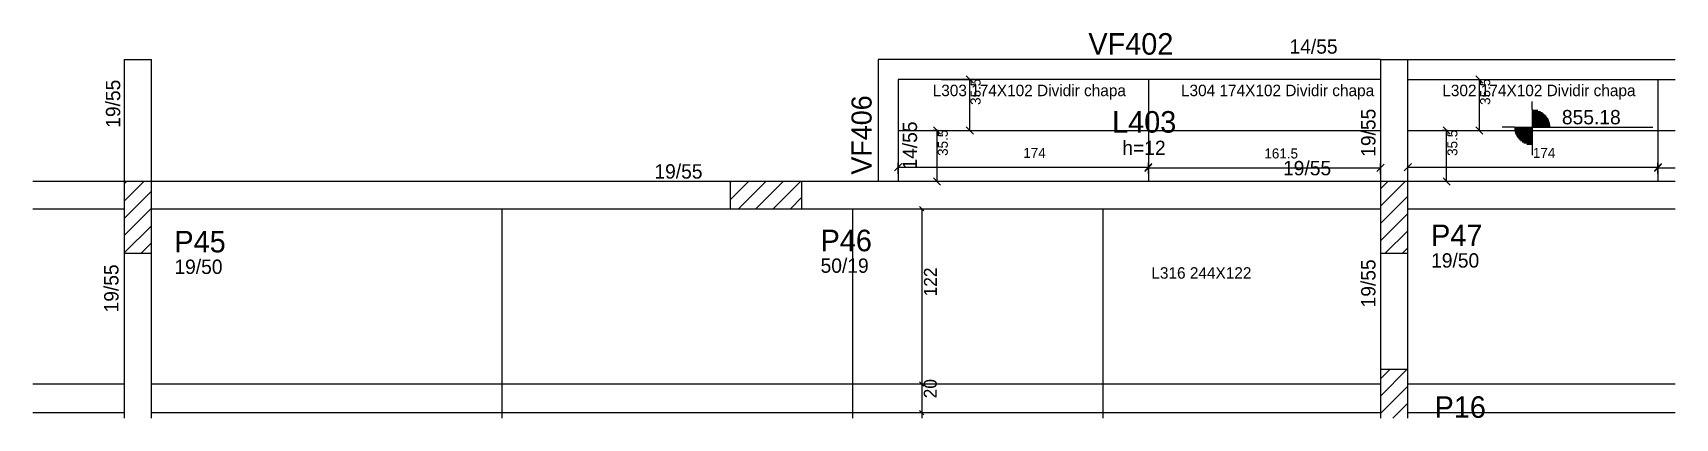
# Model space of a CAD drawing. Header units: metres. Extents: x 4096 to 5238, y 2368 to 2637.
import ezdxf

# ---------------------------------------------------------------- set-up
doc = ezdxf.new("R2010")
doc.units = ezdxf.units.M
for name, color, linetype in [('3', 7, 'Continuous'), ('4', 7, 'Continuous'), ('7', 7, 'Continuous'), ('AUX00', 7, 'Continuous'), ('Painéis', 7, 'Continuous')]:
    doc.layers.add(name, color=color, linetype=linetype)

msp = doc.modelspace()

# ---------------------------------------------------------------- linework, layer by layer
at = {"layer": '3', "color": 3, "lineweight": 25}
for p, q in [((5033.5, 2618.1), (4684, 2618.1)), ((4684, 2618.1), (4684, 2533.1)), ((5052.5, 2618.1), (5238.5, 2618.1)), ((4698, 2604.1), (4698, 2533.1)), ((5033.5, 2604.1), (4698, 2604.1)), ((5052.5, 2604.1), (5238.5, 2604.1)), ((5139.1, 2583.3), (5139.1, 2588.8)), ((5139.1, 2583.3), (5139.1, 2558.3)), ((5139.1, 2582.7), (5142.9, 2582.7)), ((5126.6, 2570.8), (5118.2, 2570.8)), ((5126.6, 2570.8), (5151.6, 2570.8)), ((5139.1, 2581.9), (5144.8, 2581.9)), ((5139.1, 2581.1), (5146.2, 2581.1)), ((5139.1, 2580.3), (5147.2, 2580.3)), ((5139.1, 2579.5), (5148, 2579.5)), ((5139.1, 2578.7), (5148.7, 2578.7)), ((5139.1, 2577.9), (5149.3, 2577.9)), ((5139.1, 2577.2), (5149.9, 2577.2)), ((5139.1, 2576.4), (5150.3, 2576.4)), ((5139.1, 2575.6), (5150.6, 2575.6)), ((5139.1, 2574.8), (5150.9, 2574.8)), ((5139.1, 2574), (5151.2, 2574)), ((5139.1, 2573.2), (5151.4, 2573.2)), ((5139.1, 2572.4), (5151.5, 2572.4)), ((5139.1, 2571.6), (5151.6, 2571.6)), ((5151.6, 2570.8), (5223, 2570.8)), ((5139.1, 2570), (5126.6, 2570)), ((5139.1, 2569.2), (5126.7, 2569.2)), ((5139.1, 2568.4), (5126.8, 2568.4)), ((5139.1, 2567.6), (5127, 2567.6)), ((5139.1, 2566.8), (5127.2, 2566.8)), ((5139.1, 2566.1), (5127.5, 2566.1)), ((5139.1, 2565.3), (5127.9, 2565.3)), ((5139.1, 2564.5), (5128.3, 2564.5)), ((5139.1, 2563.7), (5128.8, 2563.7)), ((5139.1, 2562.9), (5129.4, 2562.9)), ((5139.1, 2562.1), (5130.1, 2562.1)), ((5139.1, 2561.3), (5131, 2561.3)), ((5139.1, 2560.5), (5132, 2560.5)), ((5139.1, 2559.7), (5133.3, 2559.7)), ((5139.1, 2558.9), (5135.2, 2558.9)), ((5139.1, 2558.3), (5139.1, 2551.4)), ((4159.5, 2519.4), (4173.2, 2533.1)), ((4159.5, 2531.4), (4161.2, 2533.1)), ((4159.5, 2507.4), (4178.5, 2526.4)), ((4581, 2520.2), (4593.9, 2533.1)), ((4581, 2532.2), (4581.9, 2533.1)), ((4586.9, 2514.1), (4605.9, 2533.1)), ((4599, 2514.1), (4618, 2533.1)), ((4611, 2514.1), (4630, 2533.1)), ((5033.5, 2515.9), (5050.7, 2533.1)), ((5033.5, 2527.9), (5038.7, 2533.1)), ((4159.5, 2495.4), (4178.5, 2514.4)), ((4623, 2514.1), (4631, 2522.1)), ((5033.5, 2503.9), (5052.5, 2522.9)), ((4159.5, 2483.3), (4178.5, 2502.3)), ((5033.5, 2491.8), (5052.5, 2510.8)), ((5036.8, 2483.1), (5052.5, 2498.8)), ((4171.3, 2483.1), (4178.5, 2490.3)), ((5048.8, 2483.1), (5052.5, 2486.8)), ((5033.5, 2383.6), (5051.9, 2402.1)), ((5033.5, 2395.7), (5039.9, 2402.1)), ((5033.5, 2371.6), (5052.5, 2390.6)), ((5042.1, 2368.3), (5052.5, 2378.6))]:
    msp.add_line(p, q, dxfattribs=at)
for points in [[(4159.5, 2618.1), (4159.5, 2533.1)], [(4159.5, 2618.1), (4178.5, 2618.1)], [(4178.5, 2533.1), (4178.5, 2618.1)], [(5033.5, 2618.1), (5033.5, 2533.1)], [(5033.5, 2618.1), (5052.5, 2618.1)], [(5052.5, 2533.1), (5052.5, 2618.1)], [(4159.5, 2533.1), (4096, 2533.1)], [(4581, 2533.1), (4178.5, 2533.1)], [(5033.5, 2533.1), (4631, 2533.1)], [(5238.5, 2533.1), (5052.5, 2533.1)], [(4096, 2514.1), (4159.5, 2514.1)], [(4178.5, 2514.1), (4581, 2514.1)], [(4631, 2514.1), (5033.5, 2514.1)], [(5052.5, 2514.1), (5238.5, 2514.1)], [(4159.5, 2483.1), (4159.5, 2368.3)], [(4178.5, 2368.3), (4178.5, 2483.1)], [(5033.5, 2483.1), (5033.5, 2402.1)], [(5052.5, 2402.1), (5052.5, 2483.1)]]:
    msp.add_lwpolyline(points, dxfattribs=at)
at = {"layer": '7', "color": 7, "lineweight": 25}
for points in [[(4178.5, 2533.1), (4159.5, 2533.1)], [(4159.5, 2533.1), (4159.5, 2483.1)], [(4178.5, 2483.1), (4178.5, 2533.1)], [(4631, 2533.1), (4581, 2533.1)], [(4581, 2533.1), (4581, 2514.1)], [(4631, 2514.1), (4631, 2533.1)], [(5052.5, 2533.1), (5033.5, 2533.1)], [(5033.5, 2533.1), (5033.5, 2483.1)], [(5052.5, 2483.1), (5052.5, 2533.1)], [(4581, 2514.1), (4631, 2514.1)], [(4159.5, 2483.1), (4178.5, 2483.1)], [(5033.5, 2483.1), (5052.5, 2483.1)], [(5052.5, 2402.1), (5033.5, 2402.1)], [(5033.5, 2402.1), (5033.5, 2368.3)], [(5052.5, 2368.3), (5052.5, 2402.1)]]:
    msp.add_lwpolyline(points, dxfattribs=at)
at = {"layer": 'Painéis', "color": 4, "lineweight": 25}
for p, q in [((4728, 2604.1), (4750.8, 2604.1)), ((4747.8, 2568.6), (4747.8, 2604.1)), ((5082.5, 2604.1), (5105.3, 2604.1)), ((5102.3, 2568.6), (5102.3, 2604.1)), ((4725.7, 2568.6), (4722, 2568.6)), ((4725, 2533.1), (4725, 2568.6)), ((4728, 2568.6), (4750.8, 2568.6)), ((5080.2, 2568.6), (5076.5, 2568.6)), ((5079.5, 2533.1), (5079.5, 2568.6)), ((5082.5, 2568.6), (5105.3, 2568.6)), ((4698, 2538.5), (4698, 2546)), ((4698, 2543), (4872, 2543)), ((4872, 2538.5), (4872, 2546)), ((4872, 2538.5), (4872, 2545.6)), ((4872, 2542.6), (5033.5, 2542.6)), ((5033.5, 2538.5), (5033.5, 2545.6)), ((5052.5, 2538.5), (5052.5, 2546)), ((5052.5, 2543), (5226.5, 2543)), ((5226.5, 2538.5), (5226.5, 2546)), ((5226.5, 2538.5), (5226.5, 2545.6)), ((5226.5, 2542.6), (5238.5, 2542.6)), ((4725.7, 2533.1), (4722, 2533.1)), ((5080.2, 2533.1), (5076.5, 2533.1)), ((4714.4, 2514.1), (4714.4, 2392.1)), ((4714.4, 2392.1), (4714.4, 2372.1)), ((4714.4, 2372.1), (4714.4, 2368.3))]:
    msp.add_line(p, q, dxfattribs=at)
at = {"layer": 'Painéis', "color": 200, "lineweight": 25}
for p, q in [((4872, 2604.1), (4872, 2533.1)), ((5226.5, 2604.1), (5226.5, 2533.1)), ((4698, 2568.6), (5033.5, 2568.6)), ((5052.5, 2568.6), (5238.5, 2568.6)), ((4422.5, 2368.3), (4422.5, 2514.1)), ((4666.5, 2368.3), (4666.5, 2514.1)), ((4840.5, 2368.3), (4840.5, 2514.1)), ((4096, 2392.1), (4159.5, 2392.1)), ((4178.5, 2392.1), (5033.5, 2392.1)), ((5052.5, 2392.1), (5238.5, 2392.1)), ((4096, 2372.1), (4159.5, 2372.1)), ((4178.5, 2372.1), (5033.5, 2372.1)), ((5052.5, 2372.1), (5238.5, 2372.1))]:
    msp.add_line(p, q, dxfattribs=at)
at = {"layer": 'Painéis', "color": 0, "lineweight": 25}
for p, q in [((4715.9, 2512.6), (4712.9, 2515.6)), ((4712.9, 2393.6), (4715.9, 2390.6)), ((4715.9, 2390.6), (4712.9, 2393.6)), ((4712.9, 2373.6), (4715.9, 2370.6)), ((4715.9, 2370.6), (4712.9, 2373.6))]:
    msp.add_line(p, q, dxfattribs=at)
for points in [[(4750.3, 2601.6), (4745.3, 2606.6)], [(5104.8, 2601.6), (5099.8, 2606.6)], [(4727.5, 2566.1), (4722.5, 2571.1)], [(4745.3, 2571.1), (4750.3, 2566.1)], [(5082, 2566.1), (5077, 2571.1)], [(5099.8, 2571.1), (5104.8, 2566.1)], [(4700.5, 2545.5), (4695.5, 2540.5)], [(4869.5, 2540.5), (4874.5, 2545.5)], [(4874.5, 2545.1), (4869.5, 2540.1)], [(5031, 2540.1), (5036, 2545.1)], [(5055, 2545.5), (5050, 2540.5)], [(5224, 2540.5), (5229, 2545.5)], [(5229, 2545.1), (5224, 2540.1)], [(4722.5, 2535.6), (4727.5, 2530.6)], [(5077, 2535.6), (5082, 2530.6)]]:
    msp.add_lwpolyline(points, dxfattribs=at)

# ---------------------------------------------------------------- texts
at = {"layer": '3', "color": 3, "lineweight": 25}
for s, p in [('14/55', (4970.2, 2622.1)), ('855.18', (5159.7, 2572.9)), ('h=12', (4853.9, 2551.5)), ('19/55', (4965.7, 2537.4)), ('19/55', (4528.4, 2535.1)), ('19/50', (4194.5, 2468.7)), ('50/19', (4644, 2469.5)), ('19/50', (5068.7, 2473.1))]:
    msp.add_text(s, height=10, dxfattribs=at).set_placement(p)
for s, p in [('19/55', (4156.8, 2570.5)), ('19/55', (5030, 2550.3)), ('14/55', (4711.1, 2541.4)), ('19/55', (4155.6, 2441.9)), ('19/55', (5030, 2445.4))]:
    msp.add_text(s, height=10, rotation=90, dxfattribs=at).set_placement(p)
at = {"layer": '4', "color": 4, "lineweight": 25}
for s, p in [('VF402', (4830.3, 2621.4)), ('L403', (4846.8, 2567.1)), ('P47', (5068.7, 2488.1)), ('P45', (4194.5, 2483.7)), ('P46', (4644, 2484.5)), ('P16', (5071.1, 2368.5))]:
    msp.add_text(s, height=15, dxfattribs=at).set_placement(p)
msp.add_text('VF406', height=14, rotation=90, dxfattribs=at).set_placement((4679.5, 2537.9))
at = {"layer": 'AUX00', "color": 7, "lineweight": 25}
for s, p in [('L303^J174X102^JDividir chapa', (4722, 2592.5)), ('L304^J174X102^JDividir chapa', (4894.7, 2592.5)), ('L302^J174X102^JDividir chapa', (5076.5, 2592.5)), ('L316^J244X122', (4874.1, 2465.4))]:
    msp.add_text(s, height=8, dxfattribs=at).set_placement(p)
at = {"layer": 'Painéis', "color": 1, "lineweight": 25}
for p in [(4755.3, 2586.4), (5109.8, 2586.4), (4732.5, 2550.9), (5087, 2550.9)]:
    msp.add_text('35.5', height=7, rotation=90, dxfattribs=at).set_placement(p)
for s, p in [('174', (4785, 2549.5)), ('161.5', (4952.7, 2549.1)), ('174', (5139.5, 2549.5))]:
    msp.add_text(s, height=7, dxfattribs=at).set_placement(p)
at = {"layer": 'Painéis', "color": 240, "lineweight": 25}
for s, p in [('122', (4724.9, 2453.1)), ('20', (4724.8, 2382.1))]:
    msp.add_text(s, height=9, rotation=90, dxfattribs=at).set_placement(p)

doc.saveas('drawing.dxf')
